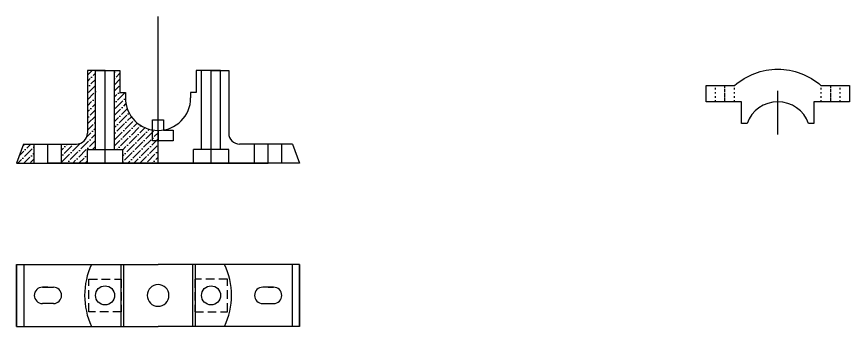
# Model space of a CAD drawing. Header units: millimetres. Extents: x 660 to 2889, y 1004 to 1868.
# Drawn here: x 2277 to 2889, y 1596 to 1824 of the extents above; entities that cross this region are included whole.
import ezdxf

# ---------------------------------------------------------------- set-up
doc = ezdxf.new("R2010")
doc.units = ezdxf.units.MM
for name, pattern in [('ACAD_ISO03W100', [30, 12, -18]), ('ACAD_ISO05W100', [33, 24, -3, 0, -3, 0, -3]), ('DASHED2', [9.525, 6.35, -3.175])]:
    doc.linetypes.add(name, pattern=pattern)

msp = doc.modelspace()

# ---------------------------------------------------------------- hatches: boundary and pattern name
h = msp.add_hatch()
h.set_pattern_fill('ANSI36', color=256)
h.set_pattern_definition([(45, (-583.272, 13.7507), (1.683798, 6.173926), [7.9375, -1.5875, 0, -1.5875])])
h.paths.add_polyline_path([(2276.772, 1716.244), (2289.772, 1716.244), (2289.772, 1730.244), (2281.772, 1730.244)])
h.paths.add_polyline_path([(2320.772, 1730.244), (2309.772, 1730.244), (2309.772, 1716.244), (2328.772, 1716.244), (2328.772, 1726.244), (2334.772, 1726.244), (2334.772, 1784.244), (2328.772, 1784.244), (2328.772, 1738.244, -0.4142136)])
h.paths.add_polyline_path([(2356.772, 1764.244), (2356.772, 1768.244), (2352.772, 1768.244), (2352.772, 1784.244), (2348.772, 1784.244), (2348.772, 1726.244), (2354.772, 1726.244), (2354.772, 1716.244), (2380.772, 1716.244), (2380.772, 1740.244, -0.4142136)])

# ---------------------------------------------------------------- linework, layer by layer
for p, q in [((2380.772, 1716.244), (2380.772, 1823.953)), ((2334.772, 1784.244), (2328.772, 1784.244)), ((2328.772, 1784.244), (2328.772, 1738.244)), ((2334.772, 1726.244), (2334.772, 1784.244)), ((2341.772, 1784.244), (2334.772, 1784.244)), ((2334.772, 1784.244), (2348.772, 1784.244)), ((2341.772, 1716.244), (2341.772, 1784.244)), ((2341.772, 1716.244), (2341.772, 1784.244)), ((2348.772, 1726.244), (2348.772, 1784.244)), ((2348.772, 1784.244), (2352.772, 1784.244)), ((2352.772, 1784.244), (2352.772, 1768.244)), ((2412.772, 1784.244), (2408.772, 1784.244)), ((2408.772, 1784.244), (2408.772, 1768.244)), ((2412.772, 1726.244), (2412.772, 1784.244)), ((2426.772, 1784.244), (2412.772, 1784.244)), ((2419.772, 1716.244), (2419.772, 1784.244)), ((2419.772, 1716.244), (2419.772, 1784.244)), ((2419.772, 1784.244), (2426.772, 1784.244)), ((2426.772, 1726.244), (2426.772, 1784.244)), ((2426.772, 1784.244), (2432.772, 1784.244)), ((2432.772, 1784.244), (2432.772, 1738.244)), ((2352.772, 1768.244), (2356.772, 1768.244)), ((2356.772, 1768.244), (2356.772, 1764.244)), ((2408.772, 1768.244), (2404.772, 1768.244)), ((2404.772, 1768.244), (2404.772, 1764.244)), ((2376.772, 1732.58), (2376.772, 1748.014)), ((2376.772, 1748.014), (2384.772, 1748.014)), ((2384.772, 1748.014), (2384.772, 1740.58)), ((2380.772, 1740.244), (2380.772, 1732.244)), ((2384.772, 1740.58), (2391.917, 1740.58)), ((2391.917, 1740.58), (2391.917, 1732.58)), ((2281.772, 1730.244), (2276.772, 1716.244)), ((2281.772, 1730.244), (2320.772, 1730.244)), ((2289.772, 1716.244), (2289.772, 1730.244)), ((2299.772, 1716.244), (2299.772, 1730.244)), ((2309.772, 1716.244), (2309.772, 1730.244)), ((2391.917, 1732.58), (2376.772, 1732.58)), ((2479.772, 1730.244), (2440.772, 1730.244)), ((2451.772, 1716.244), (2451.772, 1730.244)), ((2461.772, 1716.244), (2461.772, 1730.244)), ((2471.772, 1716.244), (2471.772, 1730.244)), ((2479.772, 1730.244), (2484.772, 1716.244)), ((2328.772, 1716.244), (2328.772, 1726.244)), ((2328.772, 1716.244), (2328.772, 1726.244)), ((2328.772, 1726.244), (2354.772, 1726.244)), ((2354.772, 1716.244), (2354.772, 1726.244)), ((2406.772, 1716.244), (2406.772, 1726.244)), ((2432.772, 1726.244), (2406.772, 1726.244)), ((2432.772, 1716.244), (2432.772, 1726.244)), ((2432.772, 1716.244), (2432.772, 1726.244)), ((2276.772, 1716.244), (2380.772, 1716.244)), ((2380.772, 1716.244), (2299.772, 1716.244)), ((2380.772, 1716.244), (2341.772, 1716.244)), ((2484.772, 1716.244), (2380.772, 1716.244)), ((2380.772, 1716.244), (2461.772, 1716.244)), ((2380.772, 1716.244), (2419.772, 1716.244)), ((2276.772, 1641.734), (2276.772, 1596.206)), ((2276.772, 1596.206), (2276.772, 1641.734)), ((2276.772, 1641.734), (2380.772, 1641.734)), ((2282.114, 1641.734), (2282.114, 1596.206)), ((2353.443, 1641.734), (2353.443, 1596.206)), ((2355.443, 1641.734), (2355.443, 1596.206)), ((2484.772, 1641.734), (2380.772, 1641.734)), ((2406.102, 1641.734), (2406.102, 1596.206)), ((2408.102, 1641.734), (2408.102, 1596.206)), ((2479.431, 1641.734), (2479.431, 1596.206)), ((2484.772, 1641.734), (2484.772, 1596.206)), ((2484.772, 1596.206), (2484.772, 1641.734)), ((2299.772, 1624.97), (2295.772, 1624.97)), ((2295.772, 1624.97), (2303.772, 1624.97)), ((2299.772, 1624.97), (2303.772, 1624.97)), ((2461.772, 1624.97), (2457.772, 1624.97)), ((2465.772, 1624.97), (2457.772, 1624.97)), ((2461.772, 1624.97), (2465.772, 1624.97)), ((2303.772, 1612.97), (2295.772, 1612.97)), ((2303.772, 1612.97), (2295.772, 1612.97)), ((2457.772, 1612.97), (2465.772, 1612.97)), ((2457.772, 1612.97), (2465.772, 1612.97)), ((2276.772, 1596.206), (2380.772, 1596.206)), ((2484.772, 1596.206), (2380.772, 1596.206))]:
    msp.add_line(p, q)
at = {"linetype": 'ACAD_ISO03W100', "ltscale": 0.1}
for p, q in [((2790.74, 1761.344), (2790.74, 1773.344)), ((2804.74, 1761.344), (2804.74, 1773.344)), ((2868.574, 1761.344), (2868.574, 1773.344)), ((2882.574, 1761.344), (2882.574, 1773.344))]:
    msp.add_line(p, q, dxfattribs=at)
at = {"linetype": 'ACAD_ISO05W100', "ltscale": 0.1}
for p, q in [((2797.74, 1761.344), (2797.74, 1773.344)), ((2875.574, 1761.344), (2875.574, 1773.344))]:
    msp.add_line(p, q, dxfattribs=at)
at = {"ltscale": 0.4}
msp.add_line((2836.657, 1737.344), (2836.657, 1769.344), dxfattribs=at)
at = {"ltscale": 0.1}
msp.add_lwpolyline([(2859.284, 1745.344, 0.3178372), (2836.657, 1761.344, 0.3178372), (2814.029, 1745.344), (2810.029, 1745.344), (2810.029, 1761.344), (2784.029, 1761.344), (2784.029, 1773.344), (2804.908, 1773.344, -0.1826758), (2836.657, 1785.344, -0.1826758), (2868.406, 1773.344), (2889.284, 1773.344), (2889.284, 1761.344), (2863.284, 1761.344), (2863.284, 1745.344)], format="xyb", close=True, dxfattribs=at)
at = {"linetype": 'DASHED2'}
for points in [[(2329.772, 1630.97), (2353.772, 1630.97), (2353.772, 1606.97), (2329.772, 1606.97)], [(2431.772, 1630.97), (2407.772, 1630.97), (2407.772, 1606.97), (2431.772, 1606.97)]]:
    msp.add_lwpolyline(points, close=True, dxfattribs=at)
for centre in [(2341.772, 1618.97), (2419.772, 1618.97)]:
    msp.add_circle(centre, 7)
for centre, radius, start, end in [((2380.772, 1764.244), 24, 180, 270), ((2380.772, 1764.244), 24, 270, 0), ((2320.772, 1738.244), 8, 270, 0), ((2440.772, 1738.244), 8, 180, 270), ((2380.772, 1618.97), 54, 155.066811, 204.933189), ((2380.772, 1618.97), 54, 335.066811, 24.933189), ((2295.772, 1618.97), 6, 90, 270), ((2303.772, 1618.97), 6, 270, 90), ((2380.772, 1618.97), 8, 90, 270), ((2380.772, 1618.97), 8, 270, 90), ((2457.772, 1618.97), 6, 90, 270), ((2465.772, 1618.97), 6, 270, 90)]:
    msp.add_arc(centre, radius, start, end)

doc.saveas('drawing.dxf')
